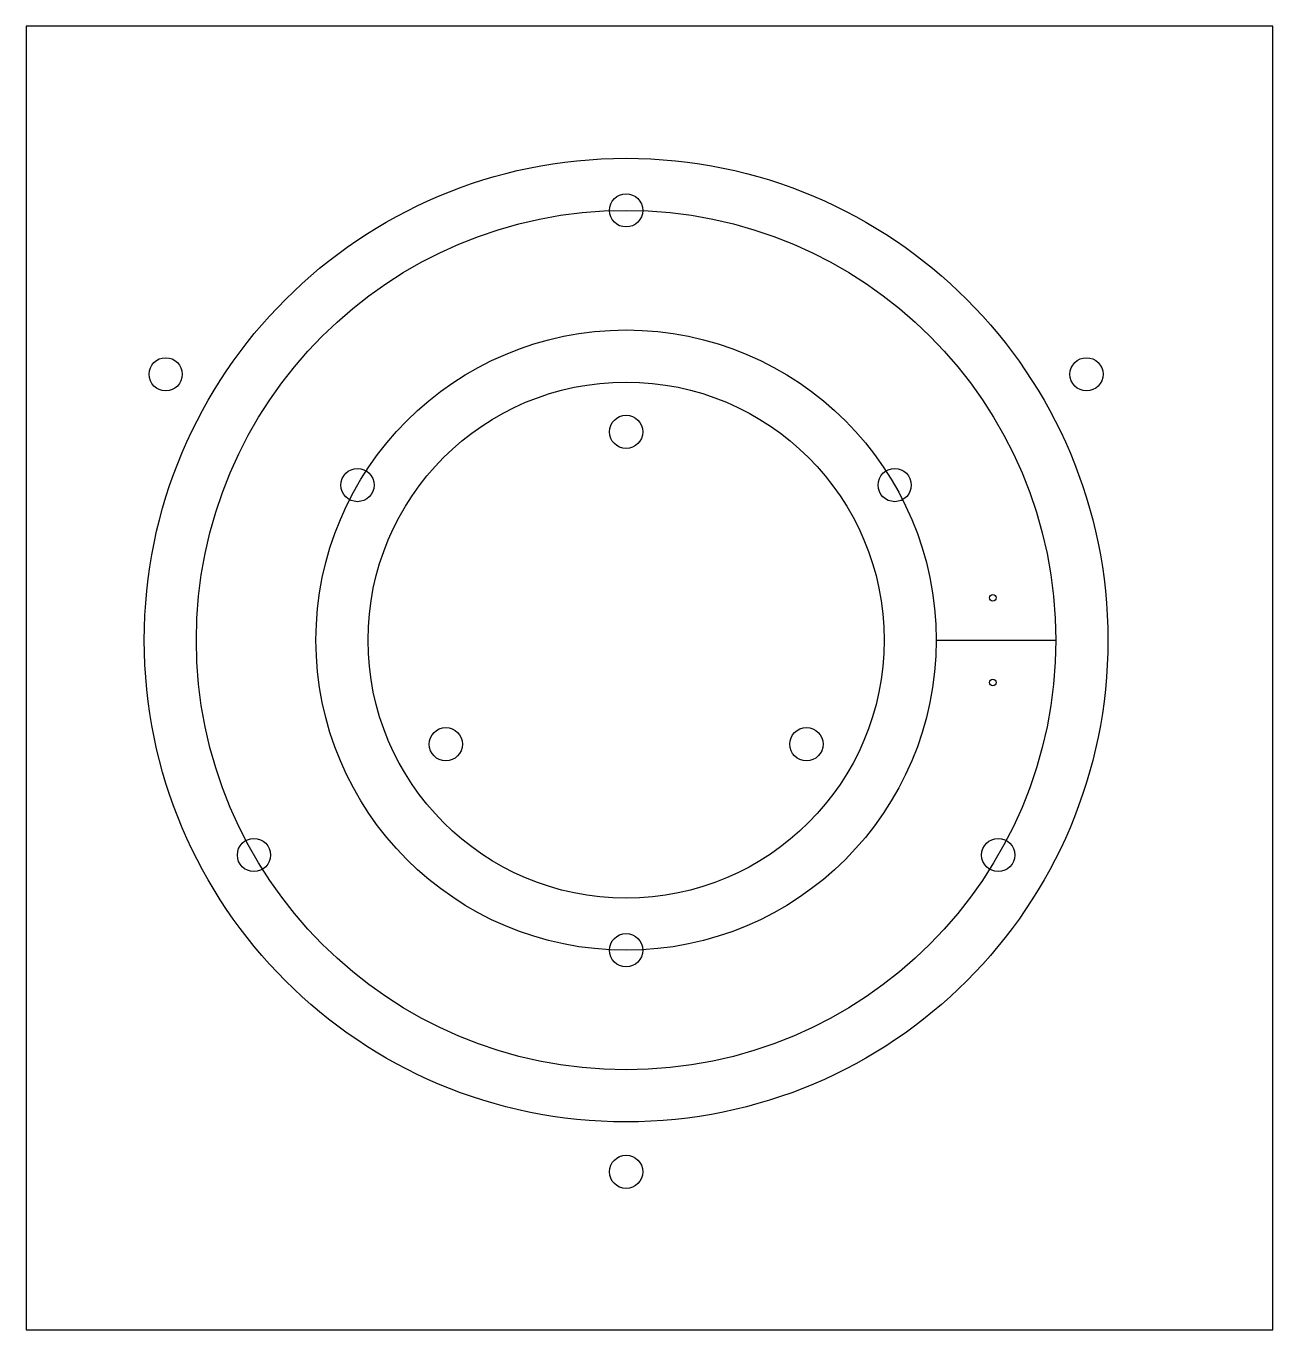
# Model space of a CAD drawing. Header units: millimetres. Extents: x 350 to 462, y -234 to -117.
import ezdxf

# ---------------------------------------------------------------- set-up
doc = ezdxf.new("R2010")
doc.units = ezdxf.units.MM
doc.header["$MEASUREMENT"] = 0
doc.layers.add('FAB$MO 2.6 v5', color=178, linetype='Continuous', true_color=0x000000)
doc.layers.add('Plates$MO v2.6$Tickler Pads$v2', color=178, linetype='Continuous', true_color=0x000000)

msp = doc.modelspace()

# ---------------------------------------------------------------- linework, layer by layer
at = {"layer": 'FAB$MO 2.6 v5'}
msp.add_line((431.97, -172.2), (442.77, -172.2), dxfattribs=at)
for centre, radius in [((403.97, -172.2), 43.5), ((403.97, -133.4), 1.5), ((403.97, -172.2), 38.8), ((403.97, -172.2), 28), ((362.4, -148.2), 1.5), ((445.54, -148.2), 1.5), ((403.97, -172.2), 23.3), ((403.97, -153.4), 1.5), ((379.72, -158.2), 1.5), ((428.22, -158.2), 1.5), ((437.09, -168.38), 0.3), ((437.09, -176.02), 0.3), ((387.69, -181.6), 1.5), ((420.25, -181.6), 1.5), ((370.37, -191.6), 1.5), ((437.57, -191.6), 1.5), ((403.97, -200.2), 1.5), ((403.97, -220.2), 1.5)]:
    msp.add_circle(centre, radius, dxfattribs=at)
at = {"layer": 'Plates$MO v2.6$Tickler Pads$v2'}
msp.add_lwpolyline([(349.8, -234.48), (462.37, -234.48), (462.37, -116.76), (349.8, -116.76)], close=True, dxfattribs=at)

doc.saveas('drawing.dxf')
